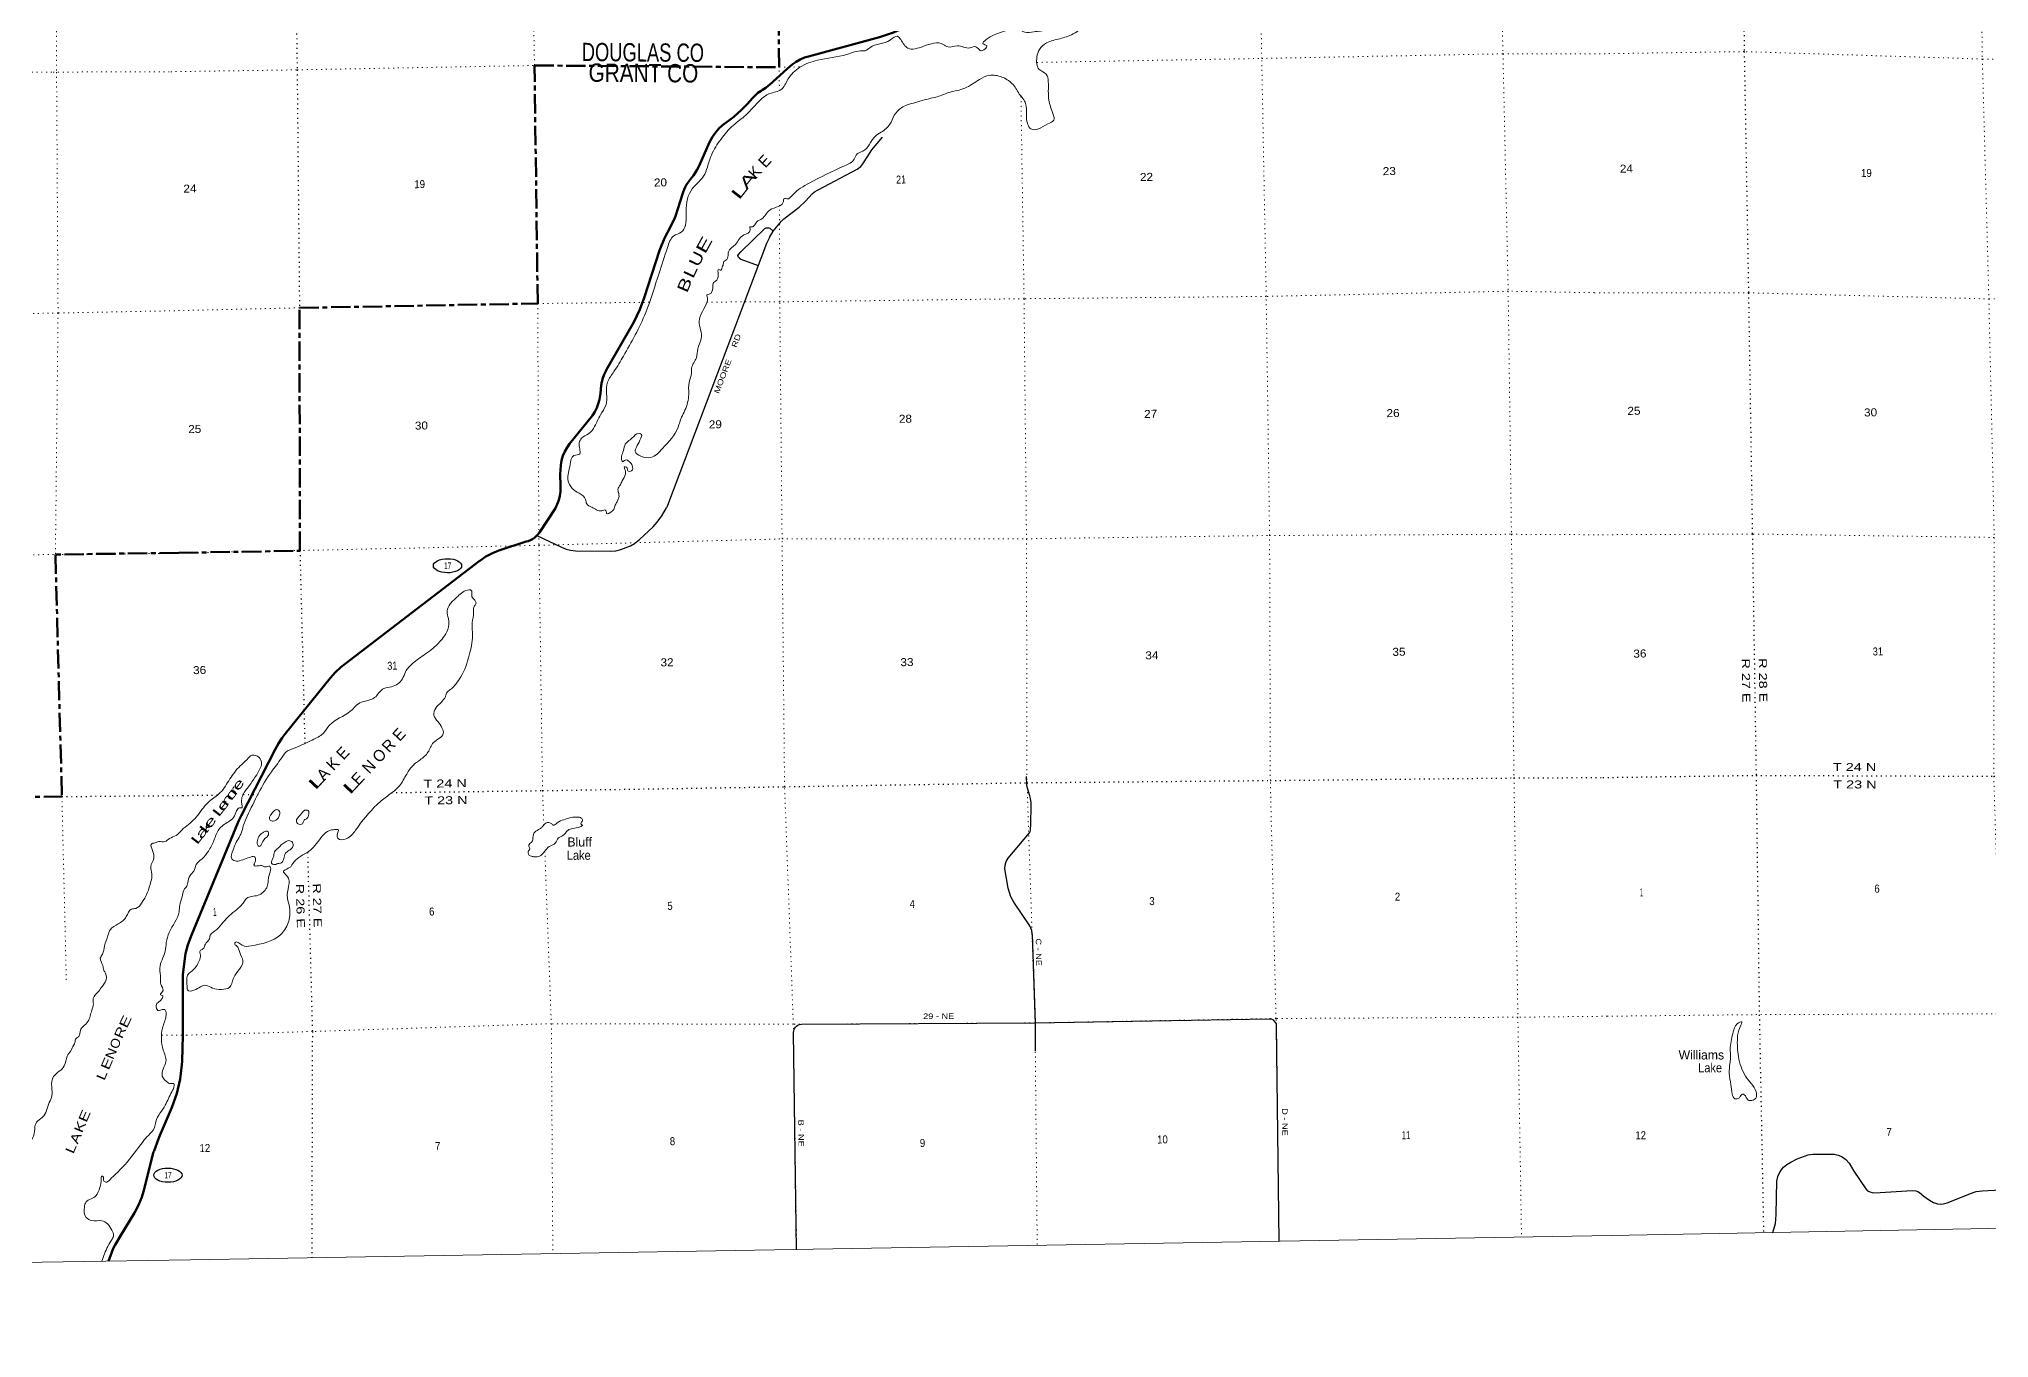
# Model space of a CAD drawing. Header units: feet. Extents: x 246606 to 497223, y 1368 to 189004.
# Drawn here: x 369617 to 412270, y 1368 to 29791 of the extents above; entities that cross this region are included whole.
import ezdxf
from ezdxf.enums import TextEntityAlignment as Align

# ---------------------------------------------------------------- set-up
doc = ezdxf.new("R2010")
doc.units = ezdxf.units.FT
doc.header["$LTSCALE"] = 70
doc.linetypes.add('DOTTED', pattern=[1.5, 0.3, -1.2])
doc.linetypes.add('LONG_DASH_SHORT_DASH', pattern=[9.9, 6, -1.2, 1.5, -1.2])
for name, color, linetype, lineweight in [('11', 7, 'LONG_DASH_SHORT_DASH', 60), ('17', 7, 'Continuous', 25), ('23', 7, 'Continuous', 70), ('29', 7, 'Continuous', 25), ('30', 7, 'Continuous', 25), ('39', 7, 'Continuous', 13), ('4', 7, 'Continuous', 13), ('6', 7, 'DOTTED', 25), ('7', 7, 'DOTTED', 13)]:
    doc.layers.add(name, color=color, linetype=linetype, lineweight=lineweight)
doc.layers.add('12', color=7, linetype='Continuous')
doc.layers.add('41', color=7, linetype='Continuous')

msp = doc.modelspace()

# ---------------------------------------------------------------- linework, layer by layer
at = {"layer": '11'}
msp.add_line((364870.02, 13165.5), (370114.81, 13214.93), dxfattribs=at)
for points in [[(372675.03, 18547.68), (375324.19, 18592.7), (375314.81, 23908.32), (380525.57, 24003.74), (380455.83, 29211.24), (385810.17, 29172.33), (385711.82, 34506.35), (390991.85, 34560.79), (390828.64, 39810.81), (396177.63, 39840.39), (396075.89, 44835.26), (401304.18, 44848.48), (401414.95, 44848.66), (403267.21, 44852.77)], [(372675.03, 18547.68), (369976.45, 18511.79), (370118.36, 13214.96)]]:
    msp.add_lwpolyline(points, dxfattribs=at)
at = {"layer": '17'}
for centre in [(378552.62, 18265.45), (372437.08, 4930.73)]:
    msp.add_ellipse(centre, major_axis=(-309.24, 1), ratio=0.500121, dxfattribs=at)
at = {"layer": '23'}
for points in [[(385411.58, 28657.23), (385444.55, 28676.48), (385512.75, 28720.61), (385575.97, 28771.62), (385594, 28788.32), (385980.03, 29137.37), (386094.05, 29234.84), (386177.24, 29293.31), (386266.09, 29342.76), (386359.62, 29382.65), (386446.35, 29409.86), (387999.13, 29828.89), (388306.1, 29932.64), (388600.55, 30067.9), (388603.38, 30069.58)], [(380510.03, 18928.84), (380527.56, 18947.06), (380558.69, 18987.06), (380562.07, 18991.96), (380912.99, 19525.09), (380954.84, 19610.73), (380987.52, 19700.27), (381010.65, 19792.74), (381023.99, 19887.12), (381027.39, 19982.38), (381026.03, 20019.29), (381020.3, 20265.27), (381031.24, 20466.27), (381049.69, 20568.08), (381078.69, 20667.4), (381117.9, 20763.14), (381166.91, 20854.26), (381222.25, 20935.89), (381722.55, 21554.35), (381774.02, 21634.65), (381816.81, 21719.89), (381850.46, 21809.13), (381874.6, 21901.41), (381882.45, 21944.7), (381896.59, 22041.83), (381912.28, 22209.93), (381925.51, 22292.43), (381947.29, 22373.08), (381977.39, 22451.02), (382015.46, 22525.39), (382025.53, 22542.27), (382624.82, 23592.87), (382761.84, 23872.87), (382857.77, 24130.37), (383188.39, 25161.58), (383298.65, 25436.38), (383437.02, 25698.14), (383440.74, 25704.34), (383509.8, 25841.08), (383538.84, 25911.89), (383696.3, 26392.76), (383710.41, 26439.2), (383728.37, 26496.67), (383752.24, 26551.95), (383781.75, 26604.43), (383816.59, 26653.54), (383824.24, 26663), (383871.24, 26723.05), (383934.34, 26807.52), (384009.18, 26921.21), (384060.69, 27018.35), (384286.69, 27534.22), (384349.65, 27650.38), (384422.37, 27751.36), (384505.25, 27844.18), (384597.38, 27927.83), (384697.74, 28001.4), (384701.86, 28004.08), (384812.47, 28089.17), (384985.61, 28242.39), (385002.74, 28259.41), (385104.59, 28365.48), (385225.15, 28496.98), (385281.58, 28556.82), (385343.95, 28610.43), (385411.58, 28657.23)], [(372819.72, 9782.92), (372874.56, 9974.36), (372956.02, 10182.66), (373912.04, 12513.31), (373985.51, 12688.24), (374042.4, 12796.53), (374786.36, 14245.91), (374853.95, 14377.97), (374934.97, 14502.24), (375002.55, 14587.79), (375985.07, 15806.02), (376095.13, 15932.37), (376217.79, 16046.51), (376310.74, 16118.69), (379246.04, 18365.97), (379258.24, 18374.3), (379393.97, 18466.27), (379538.56, 18543.54), (379679, 18601.26), (380271.27, 18792.42), (380319.97, 18806.49), (380366.94, 18825.56), (380411.66, 18849.44), (380453.63, 18877.87), (380492.41, 18910.52), (380510.03, 18928.84)], [(371136.87, 3048.4), (371209.12, 3246.19), (371242.89, 3329.28), (371285.15, 3408.38), (371285.95, 3409.69), (371398.56, 3606), (371706.78, 4104.28), (371796.34, 4273.25), (371867.74, 4450.66), (371904.55, 4571.47), (372118.04, 5414.25), (372124.94, 5440.84), (372133.33, 5464.25), (372227.6, 5727.25), (372259.98, 5801.65), (372523.73, 6413.11), (372628.82, 6716.42), (372701.63, 7029.05), (372741.36, 7347.58), (372745.94, 7425.12), (372760.56, 7984.49), (372765.34, 9322.96), (372819.72, 9782.92)]]:
    msp.add_lwpolyline(points, dxfattribs=at)
at = {"layer": '29'}
for p, q in [((385594.3, 25448.53), (385672.91, 25585.66)), ((396677.86, 8205.74), (396738.98, 3483.51)), ((386189.27, 3300.69), (386119.17, 8055.95)), ((409775.9, 4546.9), (410589.84, 4592.13))]:
    msp.add_line(p, q, dxfattribs=at)
for points in [[(385672.91, 25585.66), (385861.43, 25802.3), (385911.66, 25852.56), (386242.39, 26108.06), (386384.73, 26242.1), (386527.07, 26401.26), (386577.31, 26447.33), (386656.85, 26493.41), (387510.89, 26945.77), (387590.43, 27004.41), (387636.48, 27063.05), (387745.33, 27230.59), (387837.43, 27364.62), (388067.68, 27641.06)], [(384938.77, 24992.56), (384917.39, 25008.57), (384909.02, 25031.61), (384904.83, 25052.55), (384915.3, 25077.68), (384969.72, 25134.23), (385497.21, 25641.04), (385526.52, 25657.79), (385551.64, 25661.98), (385583.03, 25659.88), (385599.78, 25649.41), (385672.91, 25585.66)], [(385594.3, 25448.53), (385533.65, 25319.69), (383365.8, 19581.56), (383340.32, 19529.49)], [(384938.77, 24992.56), (384970.09, 24976.42), (385351.56, 24837.95)], [(380510.03, 18928.84), (381049.1, 18669.26), (381149.58, 18627.38), (381241.68, 18606.44), (381350.53, 18593.87), (382120.84, 18585.49), (382233.87, 18593.87), (382342.72, 18619), (382552.04, 18698.58), (382644.14, 18748.85), (382752.99, 18840.99), (383054.42, 19117.44), (383142.33, 19217.96), (383242.81, 19360.37), (383340.32, 19529.49)], [(391338.68, 10196.15), (391333.13, 10288.04), (391293.36, 10384.38), (390941.7, 10903.75), (390876.8, 11021.03), (390816.1, 11213.7), (390747.02, 11632.56), (390749.12, 11716.33), (390772.14, 11791.72), (390816.1, 11867.11), (391281.84, 12422.1), (391296.49, 12447.23), (391301.73, 12478.64), (391310.1, 12621.05), (391318.48, 13014.77), (391316.38, 13079.7), (391306.96, 13169.76), (391293.36, 13232.57), (391237.88, 13402.22), (391226.38, 13467.13), (391218, 13651.42)], [(391338.68, 10196.15), (391403.97, 8262.29), (391409.16, 7649.08)], [(386119.17, 8055.95), (386125.67, 8091.16), (386133.52, 8116.29), (386146.61, 8147.7), (386162.83, 8170.74), (386185.33, 8191.68), (386217.25, 8210.53), (386254.41, 8226.24), (386297.85, 8232.4)], [(386297.85, 8232.4), (391403.97, 8262.29), (396524.33, 8354.1)], [(396524.33, 8354.1), (396562.08, 8348.77), (396586.15, 8342.49), (396609.18, 8329.92), (396630.64, 8310.02), (396664.65, 8267.09), (396675.12, 8243.01), (396677.86, 8205.74)], [(407544.06, 3675.85), (407599.28, 3872.17), (407606.63, 3964.41), (407611.86, 4077.6), (407628.62, 4802.87), (407649.57, 4899.3), (407704.04, 5012.49), (407777.38, 5104.72), (407846.51, 5163.41), (407933.47, 5217.91), (408076.98, 5284.99), (408235.17, 5349.97), (408315.82, 5373.03), (408419.54, 5389.8), (408554.67, 5393.99), (408881.51, 5389.8), (408938.09, 5379.32), (408978.94, 5368.84), (409057.5, 5331.11), (409137.13, 5274.51), (409208.35, 5192.76), (409317.29, 5020.87), (409572.9, 4635.18), (409612.72, 4591.16), (409665.09, 4563.91), (409715.38, 4549.23), (409775.9, 4546.9)], [(412121.04, 4585.08), (413598, 4666.81), (414836.1, 4832.68)], [(410589.84, 4592.13), (410667.62, 4586.98), (410712.67, 4574.39), (410753.52, 4549.24), (410842.57, 4473.78), (410971.42, 4381.55), (411056.27, 4335.43), (411141.12, 4303.99), (411198.74, 4297.7), (411271.02, 4303.99), (411353.78, 4327.04), (411885.95, 4540.85), (411945.66, 4561.82), (411990.7, 4570.2), (412121.04, 4585.08)]]:
    msp.add_lwpolyline(points, dxfattribs=at)
at = {"layer": '39'}
for points in [[(382031.71, 19409.81), (382008.13, 19483.99), (381925.81, 19470.25), (381706.74, 19550.63), (381596.66, 19619.05), (381574.63, 19717.46), (381431.03, 19853.81), (381282.04, 19955.75), (381185.78, 20143.48), (381235.81, 20475.32), (381314.53, 20676.61), (381446.67, 20717.56), (381444.7, 20820.41), (381436.07, 20955.4), (381484.5, 21055.21), (381639.73, 21153.11), (381771.57, 21315.11), (381899.65, 21567.81), (382012.59, 21769.77), (382033.66, 22036.48), (382055.11, 22283.03), (382193.65, 22515.76), (382400.68, 22852.74), (382887.96, 23804.54), (383179.55, 24667.72), (383364.17, 25228.18), (383504.33, 25481.12), (383665.87, 25565.03), (383757.59, 25718.15), (383775.48, 25940.42), (383788.07, 26229.15), (383872.16, 26464.84), (384011.98, 26631.02), (384151.95, 26789.14), (384236.78, 26986.51), (384324.4, 27248.5), (384535.19, 27599.67), (384801.34, 27899.5), (385078.96, 28126.92), (385388.98, 28449.81), (385595.66, 28595.13), (385853.72, 28687), (385998.49, 28909.77), (386261.32, 29173.22), (386649.09, 29328.19), (387285.2, 29451.78), (387632.08, 29533.31), (387690.47, 29534.47), (387789.9, 29601), (388239.85, 29769.31), (388393.37, 29851.04), (388467.28, 29777.86), (388619.91, 29591.26), (388967.57, 29632.46), (389397.81, 29673.28), (389501.61, 29616.84), (389704.5, 29645.08), (389979.36, 29596.07), (390109.77, 29622.87), (390204.01, 29540.01), (390314.13, 29574.48), (390347, 29645.74), (390265.69, 29684.47), (390332.4, 29776.58), (390669.68, 29938.61), (390996.39, 30021.76), (391179.22, 29940.66), (391378.43, 29950.67), (391630.87, 30020.24), (391702.47, 30172.97), (391787.8, 30239.22), (391802.36, 30320.2), (391880.07, 30364.11), (391950.93, 30345.35), (392017.29, 30350.7), (392100.38, 30324.11), (392256.34, 30278.79), (392364.13, 30119.54), (392372.14, 30016.81), (392235.39, 29901.12), (391949.37, 29796.59), (391657.05, 29706.05), (391500.66, 29563.75), (391445.49, 29395.21), (391496.98, 29125.9), (391648.02, 29021.98), (391693.48, 28857.46), (391705.21, 28456.23), (391799.87, 28141.38), (391816.36, 28016.63), (391683.02, 27933.29), (391479.7, 27822.33), (391308.45, 27824.98), (391246.23, 27918.56), (391213.98, 28129.74), (391197.14, 28377.55), (391060.19, 28586.65)], [(391060.19, 28586.65), (390898.66, 28817.46), (390680.44, 28958.38), (390403.79, 28995.25), (390189.95, 28908.29), (389867.38, 28714.27), (389522.75, 28620.67), (389266.7, 28528.84), (389126.38, 28493.78), (388743.69, 28389.34), (388481.79, 28287.31), (388325.83, 28122.82), (388226.91, 27925.17), (388040.9, 27752.01), (387903.68, 27660.52), (387778.35, 27474.45), (387637.95, 27338.51), (387510.26, 27275.46), (387449.97, 27163.3), (387239.3, 27015.89), (386465.04, 26639.4), (386097.56, 26371.86), (385978.23, 26292.82), (385921.62, 26303.81), (385897.07, 26218.59), (385742.08, 26108.59), (385572.53, 26022.51), (385404.84, 25839.63), (385340.95, 25810.12), (385254.46, 25699.46), (385208.54, 25678.38), (385172.18, 25683.71), (385173.53, 25613.13), (385034.65, 25503.45), (384849.26, 25298.03), (384699.38, 25131.64), (384688.81, 25052.75), (384640.45, 24948.91), (384598.63, 24923.87), (384589.3, 24885.35), (384562.82, 24796.06), (384519.76, 24730.65), (384487.2, 24748.16), (384473.3, 24632.89), (384413.59, 24490.49), (384373.87, 24461.46), (384359.08, 24392.57), (384274.01, 24207.3), (384221.94, 24192.14), (384232.85, 24147.98), (384232.78, 24047.11), (384057.88, 23609.9), (384089.59, 23426.94), (384103.37, 23233.55), (384025.04, 23012.1), (383998.56, 22817.9), (383890.15, 22589.8), (383890.18, 22482.88), (383837.64, 22282.12), (383828.66, 22015.65), (383744.71, 21666.99), (383673.08, 21516.28), (383594.75, 21294.83), (383257.24, 20830.18), (383001.15, 20635.46), (382779.02, 20665.34), (382658.3, 20763.82), (382702.13, 20893.8), (382781.54, 21058.78), (382794.09, 21139.73), (382741.35, 21158.85), (382592.13, 21063.09), (382428.12, 20898.44), (382390.64, 20752.45), (382356.95, 20618.63), (382380.53, 20544.46), (382436.28, 20577.84), (382535.75, 20537.45), (382593.71, 20455.89), (382577.76, 20342.6), (382497.19, 20343.02), (382471.56, 20419.17), (382425.02, 20430.35), (382434.19, 20372.03), (382446.16, 20273.41), (382374.49, 20124.72), (382333.83, 20039.18), (382281.44, 19935.26), (382303.78, 19820.71), (382262.43, 19666.57), (382223.56, 19593.17), (382189.1, 19499.68), (382105.93, 19425.41), (382049.98, 19402.1), (382031.71, 19409.81)], [(379176.92, 17454.75), (379147.61, 17512.68), (379087.76, 17588.15), (379084, 17678.86), (379073, 17727.05), (379028.52, 17736.26), (378775.45, 17594.05), (378613.45, 17429.44), (378543.99, 17270.71), (378573.26, 17109.9), (378559.78, 16867.54), (378458.38, 16694.05), (378237.25, 16461.7), (378072.5, 16335.36), (377786.53, 16123.91), (377634.86, 15945.39), (377565.32, 15790.68), (377330.96, 15618.59), (377162.49, 15580.94), (377045.64, 15477.75), (376958.91, 15379.2), (376784.98, 15311.19), (376668.75, 15280.64), (376426.84, 15082.16), (375973.48, 14776.6), (375831.88, 14598.28), (375595, 14452.36), (375137.65, 14249.6), (375045.81, 14207.43), (374919.78, 14057.66), (374699.97, 13756.74), (374172.77, 12785.99), (374086.23, 12572.45), (374040.89, 12416.21), (373992.38, 12320.43), (373914.51, 12179.68), (373864.68, 12047.56), (373838.24, 11851.35), (373933.79, 11804.83), (374074.23, 11833.85), (374228.33, 11885.33), (374328.76, 11899.43), (374352.73, 11805.09), (374320.44, 11703.57), (374405.12, 11699.2), (374505.82, 11699.19), (374566.69, 11676.19), (374665.04, 11694.28), (374682.92, 11601.84), (374639.48, 11451.69), (374627.55, 11338.48), (374597.58, 11220.87), (374409.41, 11055.74), (374264.91, 11028.67), (374158.94, 10988.23), (374098.07, 10906.33), (373936.11, 10739.7), (373647.23, 10469.69), (373505.32, 10307.5), (373364.7, 10183.66), (373334.46, 10080.17), (373275.33, 10012.42), (373248.11, 9961.45), (373203.32, 9881.88), (373139.62, 9842.29), (373147.48, 9747.63), (373123.67, 9624.09), (373057.58, 9499.72), (372929.15, 9370.07), (372865.92, 9306.28), (372852.91, 9249.53), (372853.22, 9128.5), (372857.17, 9027.71), (372866.07, 8983.5), (373005.15, 8978.19), (373270.99, 9084.34), (373413.13, 9024.63), (373609.04, 8996.24), (373783.47, 9038.03), (373872.18, 9243.55), (374076.38, 9622.84), (374008.43, 9805.07), (373939.2, 9948.95), (373897.97, 9998.56), (373909.58, 10023), (374057.72, 9965.42), (374259.45, 9949.26), (374899.31, 10191.95), (374995.76, 10308.85), (375102.82, 10607.54), (375097.25, 10793.02), (375051.13, 10991.83), (375076.3, 11254.59), (375039.68, 11483.84), (374965.3, 11581.22), (375005.02, 11610.25), (375122.5, 11681.17)], [(375122.5, 11681.17), (375224.56, 11820.38), (375387.49, 11936.59), (375552.66, 12040.74), (375684.85, 12184.58), (375971.37, 12472.71), (376081.76, 12493.06), (376166.44, 12488.69), (376143.9, 12403.51), (376158.07, 12294.85), (376333.39, 12290.26), (376543.21, 12482.05), (377015.81, 13044.2), (377245.8, 13234.36), (377503.52, 13449.29), (377659.67, 13708.6), (377806.96, 13905.19), (377953.82, 14019.07), (378125.85, 14185.89), (378246.69, 14396.08), (378460.42, 14594), (378431.77, 14722.54), (378342.64, 14853.92), (378253.31, 14995.38), (378296.68, 15149.56), (378509.25, 15407.97), (378545.76, 15499.48), (378636.98, 15573.92), (378731.69, 15676.67), (378843.51, 15832.21), (379027.66, 16311.97), (379100.1, 16735.04), (379094.72, 17015.35), (379122.45, 17249.92), (379143.93, 17389.54), (379165.58, 17416.2), (379176.92, 17454.75)], [(372774.33, 12514.7), (373055.31, 12765.82), (373315.04, 13085.69), (373582.82, 13300.81), (373792.56, 13601.54), (374016.74, 13884.39), (374167.05, 14028.59), (374276.08, 14119.52), (374430.1, 14070.13), (374486.98, 13940.13), (374451.01, 13820.39), (374353.52, 13653.02), (374192.79, 13421.87), (374065.68, 13223.66), (374047.83, 13104.28), (374059.56, 13017.76), (374060.45, 12971.38), (374004.15, 12966.23), (373936.86, 12904.37), (373871.19, 12757.81), (373760.19, 12664.83), (373553.93, 12497.32), (373443.77, 12255.07), (373323.36, 12022.69), (373177.66, 11848.32), (373057.09, 11728.92), (373001.45, 11584.58), (372920.76, 11486.14), (372871.31, 11333.86), (372834.99, 11232.27), (372796.55, 11193.24)], [(374727.19, 12863.58), (374812.52, 12929.83), (374863.32, 12906.63), (374879.23, 12812.13), (374842.45, 12734.74), (374742.83, 12678.29), (374673.95, 12699.11), (374658.65, 12761.35), (374695.79, 12820.59), (374727.19, 12863.58)], [(375338.36, 12817.21), (375435.2, 12913.95), (375503.77, 12909.26), (375511.86, 12802.5), (375466.95, 12728.98), (375407.32, 12687.45), (375378.39, 12620.3), (375273.51, 12628.31), (375248.57, 12668.16), (375338.36, 12817.21)], [(372774.33, 12514.7), (372735.2, 12474.49), (372616.25, 12362.56), (372470.09, 12296.09), (372370.23, 12230.26), (372237.32, 12230.46), (372157.09, 12205.19), (372074.92, 12173.85), (372100.83, 12037.2), (372127.19, 11864.29), (372061.02, 11684.08), (372085.22, 11523.23), (372065.22, 11353.72), (371861.8, 10881.51), (371732.33, 10768.93), (371641.9, 10753.59), (371527.2, 10588.83), (371350, 10429.26), (371178.38, 10306.04), (371125.66, 10176.38), (371050.06, 9945.66), (371006.01, 9767.77), (370958.76, 9682.5), (371011.17, 9520.02), (371036.69, 9413.59), (371073.73, 9351.64), (371064.16, 9154.06), (371002.82, 9068.61), (370925.65, 8960.77), (370802.92, 8793.89), (370806.45, 8675.07), (370771.95, 8537.6), (370688.42, 8296.7), (370583.14, 8182.44), (370523.71, 8105.07), (370489.21, 7967.6), (370413.47, 7906.12), (370404.33, 7833.46), (370376.8, 7780.71), (370309.96, 7652.86), (370234.91, 7537), (370169.2, 7320.53), (370059.89, 7206.21), (369936.55, 7087.67), (369895.09, 6863.47), (369901.61, 6668.13), (369841.09, 6518.21), (369690.15, 6193.79), (369564.64, 6087.32), (369524.12, 5947.75), (369476.43, 5739.58), (369375.1, 5631.41), (369237.69, 5510.67), (369135.97, 5432.72), (369123.93, 5271.38), (369072.44, 5045.02), (369023.33, 4947.65), (368943.37, 4743.07), (368807.36, 4511.53), (368600.04, 4345.51), (368548.61, 4272.27), (368518.65, 4094.57), (368440.22, 3928.29), (368307.5, 3755.23), (368267.39, 3583.43), (368299.72, 3416.64), (368325.91, 3257.84), (368363.64, 3141.5), (368374.77, 3007.37)], [(374423.05, 12339.07), (374510.05, 12423.51), (374581.91, 12457.22), (374628.49, 12444.02), (374622.18, 12353.11), (374558.8, 12297.38), (374496.19, 12201.32), (374433.19, 12125.43), (374398.15, 12167.1), (374390.99, 12225.46), (374423.05, 12339.07)], [(380338.41, 11928), (380326.37, 12030.65), (380353.79, 12071.54), (380330.67, 12121.52), (380410.82, 12248.19), (380421.55, 12319.01), (380459.53, 12438.79), (380571, 12507.57), (380626.48, 12555.08), (380701.48, 12635.24), (380818.45, 12627.48), (380867.51, 12590.12), (380953.16, 12640.24), (381094.87, 12707.61), (381416.04, 12764.43), (381493.2, 12731.66), (381496.38, 12671.2), (381467.18, 12618.17), (381503.97, 12590.66), (381456.3, 12555.42), (381181.94, 12473.31), (381077.32, 12362.29), (380973.71, 12303.75), (380917.26, 12201.76), (380779.81, 12122.37), (380673.14, 12013.33), (380562.36, 11908.24), (380459.84, 11898.13), (380387.08, 11910.81), (380338.41, 11928)], [(374846.82, 12087.24), (374999.38, 12219.39), (375103.53, 12249.7), (375171.13, 12190.52), (375158.74, 12101.51), (375089.43, 12039.61), (375010.14, 11973.48), (374970.06, 11857.69), (374919.5, 11763.89), (374841.25, 11748.21), (374751.03, 11726.25), (374706.16, 11755.62), (374742.05, 11879.39), (374771.86, 12005.06), (374846.82, 12087.24)], [(372796.55, 11193.24), (372784.72, 11164.15), (372750.15, 11018.54), (372696.03, 10840.51), (372679.81, 10691.19), (372466, 10243.02), (372402.35, 10022.54), (372374.61, 9828.75), (372258.5, 9458.47), (372275.38, 9239.09), (372285.1, 9108.27), (372331.12, 8973.91), (372301.53, 8925.15), (372271.94, 8876.39), (372322.54, 8856.94), (372311.2, 8798.35), (372180.26, 8643.45), (372219.87, 8537.21), (372342.44, 8559.03), (372368.69, 8553.34), (372395.63, 8493.27), (372394.65, 8412.66), (372319.48, 8147.71), (372296.28, 7913.68), (372333.63, 7668.39), (372395.2, 7419.4), (372332.92, 7249.32), (372314.69, 7099.98), (372435.32, 6956.56), (372506.08, 6935.36), (372568.52, 6934.2), (372575, 6900.04), (372520.44, 6756.25), (372379.19, 6462.18), (372270.6, 6291.46), (372170.4, 6094.67), (372143.78, 5971.4), (372008.99, 5802.34), (371893.9, 5667.8), (371491.6, 5156.61), (371268.94, 4929.93), (371141.62, 4807.31), (371097.68, 4778.51), (371038.99, 4801.88), (371030.14, 4864.22), (371015.53, 4904.31), (370993.31, 4910.06), (370980.01, 4847.42), (370946.12, 4661.6), (370861.88, 4477.11), (370755.93, 4415.22), (370646.06, 4345.22), (370609.19, 4235.92), (370650.4, 4004.79), (370770.03, 3939.93), (370993.68, 3930.9), (371117.32, 3868.11), (371211.74, 3728.37), (371249.46, 3612.03), (371216.26, 3530.99), (371121.64, 3370.53), (370990.48, 3047.34)], [(406603.89, 7374.32), (406612.66, 7456.84), (406611.78, 7725.34), (406674.29, 8065.69), (406764.11, 8238.98), (406864.31, 8287.3), (406827.91, 8177.6), (406767.82, 7926.12), (406789.28, 7526.78), (406946.74, 7097.7), (407075.14, 6930.52), (407177.42, 6754.78), (407169.83, 6617.36), (407085.87, 6565.3), (407000.81, 6573.8), (406917.79, 6691.35), (406881.15, 6704.8), (406809.8, 6626.74), (406709.12, 6604.66), (406654.77, 6702.56), (406622.56, 6915.96), (406587.77, 7159.59), (406603.89, 7374.32)]]:
    msp.add_spline(points, degree=3, dxfattribs=at)
at = {"layer": '4'}
msp.add_lwpolyline([(246606.45, 184933.96), (277430.77, 185294.38), (308254.57, 185697.19), (339077.78, 186142.4), (369900.35, 186630.01), (400722.22, 187160.02), (431543.33, 187732.43), (462363.63, 188347.22), (493183.04, 189004.41), (497222.97, 5471.78), (466151.09, 4809.2), (435078.34, 4189.37), (404004.75, 3612.28), (372930.4, 3077.93), (341855.35, 2586.32), (310779.64, 2137.47), (279703.36, 1731.35), (248626.54, 1367.98)], close=True, dxfattribs=at)
at = {"layer": '6'}
for p, q in [((375324.03, 18598.94), (375431.18, 14379.49)), ((372762.65, 13239.45), (373532.58, 13249.88)), ((374083.9, 13257.34), (374408.35, 13261.74))]:
    msp.add_line(p, q, dxfattribs=at)
for points in [[(375029.07, 44461.8), (375129.44, 39757.24), (375195.54, 34424.59), (375263.19, 29116.18), (375314.81, 23908.32)], [(406843.25, 35107.3), (406847.82, 34807.29), (406916.41, 29515.02), (407008.98, 24237.33), (407093.48, 18959.49), (407175.99, 13679.59), (407245.59, 8441.85), (407339.3, 3672.17)], [(403825.55, 13632.51), (407175.99, 13679.59), (412374.05, 13658.2), (417803.39, 13592.7), (423106.54, 13573.29), (423778.09, 13568.47)], [(370114.88, 13214.93), (370114.81, 13214.93), (372762.65, 13239.45)], [(377326.7, 13301.25), (380631.45, 13345.99), (385924.99, 13430.95), (391228.57, 13518.13), (396551, 13567.35), (401879.35, 13622.74), (403825.55, 13632.51)], [(375490.97, 11997.2), (375596.55, 8075.44), (375581.89, 3121.85)]]:
    msp.add_lwpolyline(points, dxfattribs=at)
at = {"layer": '7'}
for p, q in [((385810.17, 29172.33), (386273.73, 29181.04)), ((385811.15, 28660.52), (385810.17, 29172.33)), ((375314.81, 23908.32), (372587.57, 23845.66)), ((382966.12, 24030.09), (380525.57, 24003.74)), ((370118.36, 13214.96), (370216.37, 9152.57)), ((372849.24, 7994.56), (372297.1, 7994.56))]:
    msp.add_line(p, q, dxfattribs=at)
for points in [[(401414.95, 44848.66), (401410.93, 39916.08), (401511.18, 34693.05), (401639.7, 29466.54), (401753.5, 24272.02), (401825.37, 18953.61), (401879.35, 13622.74), (401965.74, 8387.33), (402044.95, 3577.32)], [(369719.67, 44389.63), (369821.73, 39692.65), (369976, 34373.83), (370001.26, 29065.33), (370034.08, 23795.22), (369976.45, 18511.79)], [(380183.34, 44562.15), (380279.88, 39742.52), (380356.51, 34490.78), (380455.83, 29211.24)], [(411909.88, 41304.54), (411922.41, 39984.27), (412046.01, 34668.8), (412125.14, 29352.5), (412267.72, 24104.02), (412385.5, 18885.35), (412374.05, 13658.2), (412541.95, 8462.68), (412614.3, 3767.9)], [(396738.98, 3483.51), (396675.14, 8358.91), (396551, 13567.35), (396534.73, 18927.21), (396460.5, 24158.83), (396362.57, 29365.77), (396269.28, 34120.31)], [(391447.69, 29278.29), (396362.57, 29365.77), (401639.7, 29466.54), (403542.42, 29464.28)], [(434590.43, 29522.11), (433436.57, 29508.88), (428154.85, 29462.07), (422864.63, 29437.31), (417508.47, 29370.94), (412125.14, 29352.5), (406916.41, 29515.02), (403542.42, 29464.28)], [(341463.74, 28466.03), (343139.99, 28527.54), (348364.12, 28659.27), (353816.01, 28775.97), (359203.69, 28873.67), (364628.99, 29022.24), (369926.93, 29067.11), (372501.24, 29075.56)], [(372501.24, 29075.56), (375263.19, 29116.18), (380455.83, 29211.24)], [(391095.41, 28537.08), (391164.28, 24108.11), (391216.75, 18855.89), (391228.57, 13518.13), (391403.97, 8262.29), (391451.45, 3391.27)], [(386189.27, 3300.7), (386117.43, 8231.94), (385924.99, 13430.95), (385871.28, 18852.61), (385820.05, 24040.3), (385815.97, 26156.64)], [(380525.57, 24003.74), (380552.61, 18712.68), (380631.45, 13345.99), (380659.94, 12591.27)], [(403635.84, 24240.39), (401753.5, 24272.02), (396460.5, 24158.83), (391164.28, 24108.11), (385820.05, 24040.3), (384230.92, 24034.8)], [(403635.84, 24240.39), (407008.98, 24237.33), (412267.72, 24104.02), (417549.63, 24140.74), (422992.3, 24119.91), (424117.39, 24121.56)], [(372587.57, 23845.66), (370034.08, 23795.22), (364692.71, 23698.16), (359319.01, 23608.71), (353877.07, 23502.22), (348489.34, 23408.55), (343240.68, 23304.69), (341542.54, 23257.72)], [(372675.13, 18541.31), (380552.61, 18712.68), (385871.28, 18852.61), (391216.75, 18855.89), (396534.73, 18927.21), (401825.37, 18953.61), (403730.57, 18943.79)], [(424761.26, 18848.95), (423044.39, 18845.49), (417700.48, 18882.31), (412385.5, 18885.35), (407093.48, 18959.49), (403730.57, 18943.79)], [(341622.89, 17948.04), (343340.15, 18019.37), (348571.8, 18193.52), (353973.38, 18307.52), (359369.29, 18391.22), (364769.49, 18454.84), (372675.13, 18541.31)], [(380681.45, 12021.73), (380824, 8245.83), (380856.77, 3210.16)], [(403918.97, 8408.53), (401965.74, 8387.33), (396675.14, 8358.91), (391403.97, 8262.29), (386117.43, 8231.94), (380824, 8245.83), (375596.55, 8075.44), (372849.24, 7994.56)], [(403918.97, 8408.53), (407171.25, 8443.24), (412541.95, 8462.68), (417901.03, 8369.62), (420411.86, 8349.65)]]:
    msp.add_lwpolyline(points, dxfattribs=at)

# ---------------------------------------------------------------- texts
at = {"layer": '12'}
for s, width, p in [('DOUGLAS CO', 0.75, (381487.38, 29307.96)), ('GRANT CO', 0.85, (381637.12, 28856.42))]:
    msp.add_text(s, height=400, rotation=359.584, dxfattribs=dict(at, width=width)).set_placement(p)
at = {"layer": '17', "width": 0.6}
for p in [(378555.53, 18197.14), (372439.98, 4862.42)]:
    msp.add_text('17', height=140, dxfattribs=at).set_placement(p, align=Align.CENTER)
at = {"layer": '30'}
for s, rotation, width, p in [('MOORE     RD', 69.304, 1.3, (384490.27, 22020.33)), ('C - NE', 270.564, 1.25, (391420.82, 10111.31)), ('29 - NE', 0.243, 1.25, (388956.57, 8348.78)), ('B - NE', 270.564, 1.25, (386225.66, 6143.62)), ('D - NE', 270.564, 1.25, (396806.41, 6395.67))]:
    msp.add_text(s, height=120, rotation=rotation, dxfattribs=dict(at, width=width)).set_placement(p)
at = {"layer": '41'}
for s, rotation, p in [('K', 48.975, (385294.47, 26712.03)), ('E', 46.75, (385504.83, 26953.8)), ('E', 46.975, (377506.08, 14408.07)), ('K', 46.975, (376058.31, 13766.18)), ('E', 46.975, (376276.97, 14000.46)), ('O', 46.975, (377063.38, 13933.74)), ('R', 46.975, (377273.99, 14159.39)), ('A', 46.975, (375847.71, 13540.53)), ('E', 46.975, (376604.56, 13442.15)), ('N', 46.975, (376842.03, 13696.58))]:
    msp.add_text(s, height=250, rotation=rotation, dxfattribs=at).set_placement(p)
for s, height, rotation, width, p in [('L', 250, 51.985, 1.8, (384929.35, 26254.05)), ('A', 250, 51.888, 1.7, (385100.05, 26472.42)), ('E', 250, 60.974, 1.6, (384185.89, 25071.59)), ('L', 250, 64.973, 1.4, (383923.94, 24534.59)), ('U', 250, 63.986, 1.3, (384042.73, 24784.95)), ('B', 250, 66.975, 1.4, (383790.89, 24221.53)), ('n', 200, 53.437, 1.8, (373724.76, 12981.22)), ('o', 200, 53.437, 1.7, (373823.61, 13106.47)), ('r', 200, 53.437, 1.9, (373905.96, 13219.06)), ('e', 200, 53.437, 1.7, (373975.99, 13319.96)), ('L', 250, 46.975, 2, (375658.59, 13337.9)), ('L', 250, 46.975, 2, (376415.45, 13239.53)), ('L', 200, 52.319, 1.8, (373547.47, 12752.49)), ('e', 200, 53.437, 1.7, (373644.76, 12873.37)), ('a', 200, 52.109, 1.85, (373171.93, 12264.87)), ('k', 200, 52.109, 1.95, (373271.19, 12388.01)), ('e', 200, 52.109, 1.75, (373355.15, 12498.95)), ('L', 200, 52.109, 1.8, (373074.19, 12146.7))]:
    msp.add_text(s, height=height, rotation=rotation, dxfattribs=dict(at, width=width)).set_placement(p)
at = {"layer": '41', "width": 0.9}
for p in [(381163.17, 11831.91), (405909.59, 7181.52)]:
    msp.add_text('Lake', height=200, dxfattribs=at).set_placement(p)
at = {"layer": '41'}
for s, p in [('Bluff', (381175.64, 12121.78)), ('Williams', (405481.1, 7462.49))]:
    msp.add_text(s, height=200, dxfattribs=at).set_placement(p)
for s, rotation, width, p in [('R', 66.168, 1.3, (371484.48, 8017.66)), ('E', 64.279, 1.5, (371593.6, 8249.59)), ('N', 66.937, 1.2, (371284.88, 7553.21)), ('O', 66.937, 1.1, (371380.36, 7777.44)), ('E', 66.937, 1.45, (371191.89, 7334.78)), ('L', 66.937, 1.35, (371083.46, 7080.11)), ('K', 66.937, 1.35, (370605.13, 5952.16)), ('E', 66.937, 1.45, (370703.44, 6187.57)), ('L', 67.017, 1.35, (370406.49, 5476.42)), ('A', 66.792, 1.3, (370510.06, 5705.51))]:
    msp.add_text(s, height=200, rotation=rotation, dxfattribs=dict(at, width=width)).set_placement(p, align=Align.CENTER)
at = {"layer": '6', "width": 1.35}
for s, rotation, p in [('R 27 E', 270.895, (406861.66, 16235.79)), ('R 28 E', 270.895, (407233.58, 16241.56)), ('T 24 N', 359.764, (408856.54, 13775.49)), ('T 24 N', 0.776, (378028.28, 13408.79)), ('T 23 N', 0.776, (378044.95, 13040.18)), ('T 23 N', 359.764, (408863.43, 13394.76)), ('R 26 E', 271.542, (375234.54, 11303.89)), ('R 27 E', 271.542, (375603.67, 11313.98))]:
    msp.add_text(s, height=175, rotation=rotation, dxfattribs=at).set_placement(p)
at = {"layer": '7'}
for s, rotation, width, p in [('23', 1.138, 1.1, (399012.12, 26811.01)), ('24', 1.077, 1.1, (404197.07, 26865.47)), ('19', 1.077, 0.9, (409472.81, 26769.75)), ('24', 1.138, 1.1, (372777.98, 26428.15)), ('19', 1.138, 0.9, (377828.51, 26525.84)), ('20', 1.138, 1.1, (383069.22, 26562.6)), ('21', 1.138, 0.85, (388365.58, 26626.1)), ('22', 1.138, 1.1, (393700.5, 26682.59)), ('25', 1.138, 1.1, (372882.06, 21167.36)), ('30', 1.138, 1.1, (377840.24, 21243.05)), ('29', 1.138, 1.1, (384269.8, 21269.77)), ('28', 1.138, 1.1, (388427.98, 21392.84)), ('27', 1.138, 1.1, (393791.62, 21498.16)), ('26', 1.138, 1.1, (399093.56, 21515.89)), ('25', 1.077, 1.1, (404363.09, 21565.93)), ('30', 1.077, 1.1, (409539.05, 21531.31)), ('32', 1.138, 1.1, (383213.56, 16062.32)), ('33', 1.138, 1.1, (388461.3, 16066.92)), ('34', 1.138, 1.1, (393818.51, 16216.63)), ('35', 1.138, 1.1, (399223.58, 16293.17)), ('36', 1.077, 1.1, (404492.76, 16254.1)), ('31', 1.077, 0.85, (409730.25, 16301.42)), ('36', 1.138, 1.1, (372989.17, 15893.13)), ('31', 1.138, 0.85, (377236.56, 15988.3)), ('2', 1.138, 0.9, (399276.28, 10936.34)), ('1', 1.077, 0.45, (404632.75, 11029.41)), ('6', 1.077, 0.9, (409764.22, 11111.75)), ('1', 1.138, 0.45, (373428.25, 10602.72)), ('6', 1.138, 0.9, (378151.17, 10611.2)), ('5', 1.138, 0.9, (383361.75, 10735.65)), ('4', 1.138, 0.9, (388662.71, 10777.36)), ('3', 1.138, 0.9, (393904.15, 10838.95)), ('12', 1.138, 0.9, (373130.37, 5434.17)), ('7', 1.138, 0.9, (378281.7, 5479.53)), ('8', 1.138, 0.9, (383416.9, 5585.97)), ('9', 1.138, 0.9, (388886.04, 5547.32)), ('10', 1.138, 0.9, (394075.59, 5622.97)), ('11', 1.138, 0.65, (399428.47, 5717.1)), ('12', 1.077, 0.9, (404535.32, 5713.57)), ('7', 1.077, 0.9, (410028.79, 5787.79))]:
    msp.add_text(s, height=175, rotation=rotation, dxfattribs=dict(at, width=width)).set_placement(p)

doc.saveas('drawing.dxf')
